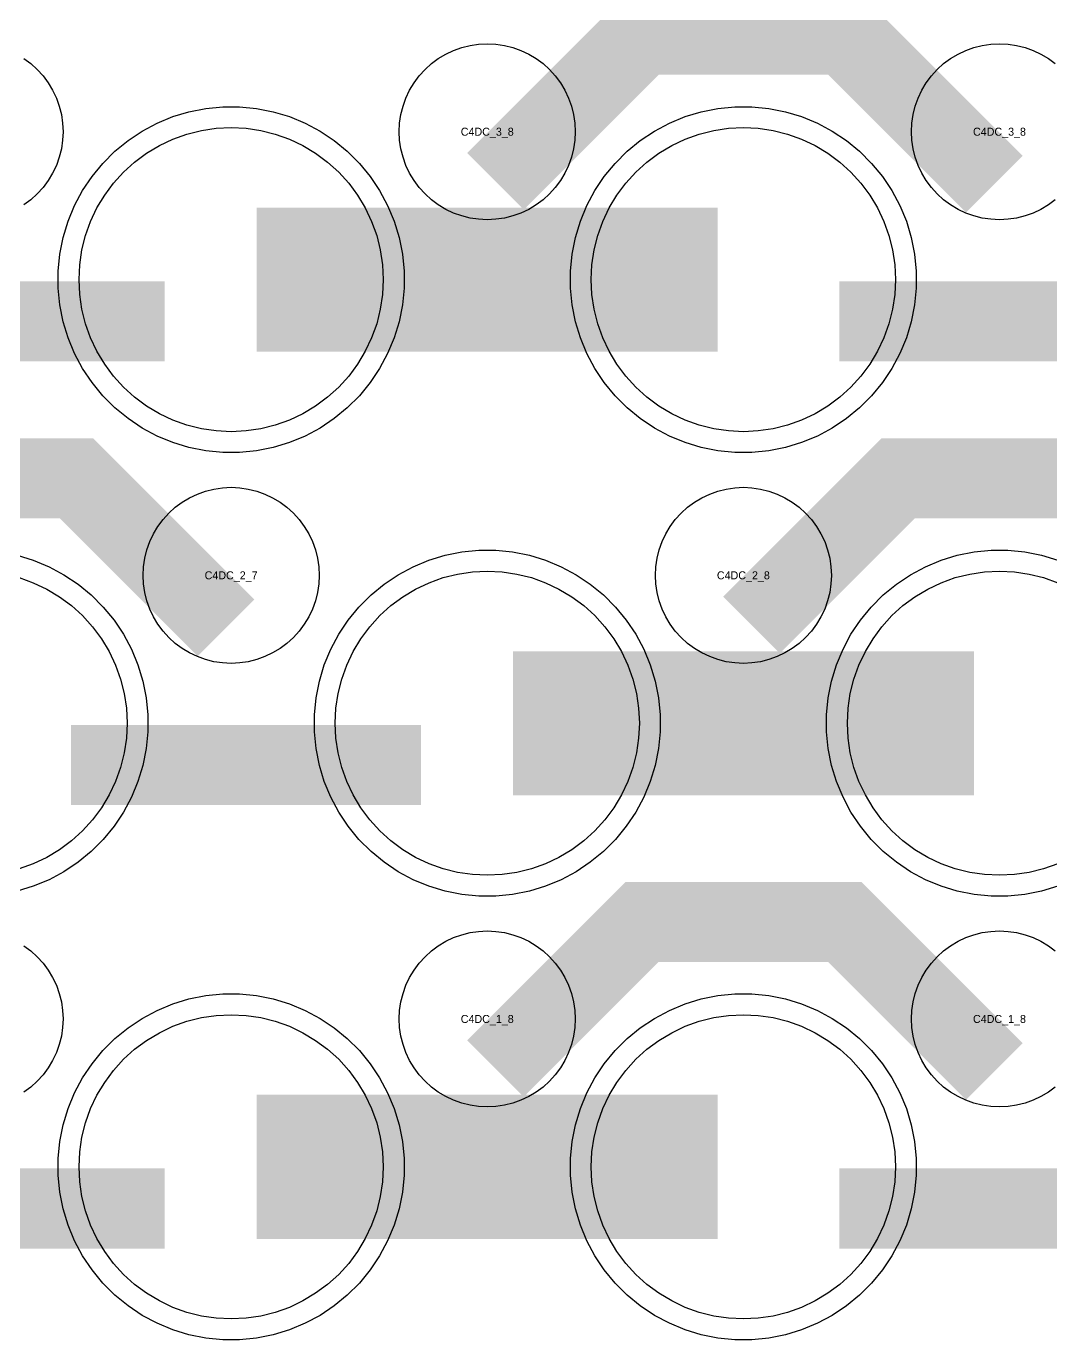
# Model space of a CAD drawing. Extents: x -11880 to 11880, y -14992 to 14992.
# Drawn here: x -9584 to -9264, y -14755 to -14344.7 of the extents above; entities that cross this region are included whole.
import ezdxf
from ezdxf.enums import TextEntityAlignment as Align

# ---------------------------------------------------------------- set-up
doc = ezdxf.new("R2010")
doc.units = 0
doc.header["$MEASUREMENT"] = 0
for name, color, linetype in [('GDS_775_DT_237', 138, 'CONTINUOUS'), ('RDL1_FS', 34, 'CONTINUOUS'), ('RDL_BS', 160, 'CONTINUOUS')]:
    doc.layers.add(name, color=color, linetype=linetype)

msp = doc.modelspace()

# ---------------------------------------------------------------- linework, layer by layer
at = {"layer": 'RDL1_FS', "color": 241, "true_color": 0xf7abae}
for points in [[(-9520, -14471.379), (-9524.657, -14471.15), (-9529.268, -14470.466), (-9533.791, -14469.334), (-9538.181, -14467.762), (-9542.395, -14465.77), (-9546.395, -14463.372), (-9550.14, -14460.594), (-9553.594, -14457.464), (-9556.724, -14454.01), (-9559.502, -14450.265), (-9561.9, -14446.265), (-9563.892, -14442.051), (-9565.464, -14437.661), (-9566.596, -14433.138), (-9567.28, -14428.527), (-9567.509, -14423.87), (-9567.28, -14419.213), (-9566.596, -14414.602), (-9565.464, -14410.079), (-9563.892, -14405.689), (-9561.9, -14401.475), (-9559.502, -14397.475), (-9556.724, -14393.73), (-9553.594, -14390.276), (-9550.14, -14387.146), (-9546.395, -14384.368), (-9542.395, -14381.97), (-9538.181, -14379.978), (-9533.791, -14378.406), (-9529.268, -14377.274), (-9524.657, -14376.59), (-9520, -14376.361), (-9515.343, -14376.59), (-9510.732, -14377.274), (-9506.209, -14378.406), (-9501.819, -14379.978), (-9497.605, -14381.97), (-9493.605, -14384.368), (-9489.86, -14387.146), (-9486.406, -14390.276), (-9483.276, -14393.73), (-9480.498, -14397.475), (-9478.1, -14401.475), (-9476.108, -14405.689), (-9474.536, -14410.079), (-9473.404, -14414.602), (-9472.72, -14419.213), (-9472.491, -14423.87), (-9472.72, -14428.527), (-9473.404, -14433.138), (-9474.536, -14437.661), (-9476.108, -14442.051), (-9478.1, -14446.265), (-9480.498, -14450.265), (-9483.276, -14454.01), (-9486.406, -14457.464), (-9489.86, -14460.594), (-9493.605, -14463.372), (-9497.605, -14465.77), (-9501.819, -14467.762), (-9506.209, -14469.334), (-9510.732, -14470.466), (-9515.343, -14471.15)], [(-9360, -14471.379), (-9364.657, -14471.15), (-9369.268, -14470.466), (-9373.791, -14469.334), (-9378.181, -14467.762), (-9382.395, -14465.77), (-9386.395, -14463.372), (-9390.14, -14460.594), (-9393.594, -14457.464), (-9396.724, -14454.01), (-9399.502, -14450.265), (-9401.9, -14446.265), (-9403.892, -14442.051), (-9405.464, -14437.661), (-9406.596, -14433.138), (-9407.28, -14428.527), (-9407.509, -14423.87), (-9407.28, -14419.213), (-9406.596, -14414.602), (-9405.464, -14410.079), (-9403.892, -14405.689), (-9401.9, -14401.475), (-9399.502, -14397.475), (-9396.724, -14393.73), (-9393.594, -14390.276), (-9390.14, -14387.146), (-9386.395, -14384.368), (-9382.395, -14381.97), (-9378.181, -14379.978), (-9373.791, -14378.406), (-9369.268, -14377.274), (-9364.657, -14376.59), (-9360, -14376.361), (-9355.343, -14376.59), (-9350.732, -14377.274), (-9346.209, -14378.406), (-9341.819, -14379.978), (-9337.605, -14381.97), (-9333.605, -14384.368), (-9329.86, -14387.146), (-9326.406, -14390.276), (-9323.276, -14393.73), (-9320.498, -14397.475), (-9318.1, -14401.475), (-9316.108, -14405.689), (-9314.536, -14410.079), (-9313.404, -14414.602), (-9312.72, -14419.213), (-9312.491, -14423.87), (-9312.72, -14428.527), (-9313.404, -14433.138), (-9314.536, -14437.661), (-9316.108, -14442.051), (-9318.1, -14446.265), (-9320.498, -14450.265), (-9323.276, -14454.01), (-9326.406, -14457.464), (-9329.86, -14460.594), (-9333.605, -14463.372), (-9337.605, -14465.77), (-9341.819, -14467.762), (-9346.209, -14469.334), (-9350.732, -14470.466), (-9355.343, -14471.15)], [(-9440, -14609.944), (-9444.657, -14609.715), (-9449.268, -14609.031), (-9453.791, -14607.899), (-9458.181, -14606.327), (-9462.395, -14604.335), (-9466.395, -14601.937), (-9470.14, -14599.159), (-9473.594, -14596.029), (-9476.724, -14592.575), (-9479.502, -14588.83), (-9481.9, -14584.83), (-9483.892, -14580.616), (-9485.464, -14576.226), (-9486.596, -14571.703), (-9487.28, -14567.092), (-9487.509, -14562.435), (-9487.28, -14557.778), (-9486.596, -14553.167), (-9485.464, -14548.644), (-9483.892, -14544.254), (-9481.9, -14540.04), (-9479.502, -14536.04), (-9476.724, -14532.295), (-9473.594, -14528.841), (-9470.14, -14525.711), (-9466.395, -14522.933), (-9462.395, -14520.535), (-9458.181, -14518.543), (-9453.791, -14516.971), (-9449.268, -14515.839), (-9444.657, -14515.155), (-9440, -14514.926), (-9435.343, -14515.155), (-9430.732, -14515.839), (-9426.209, -14516.971), (-9421.819, -14518.543), (-9417.605, -14520.535), (-9413.605, -14522.933), (-9409.86, -14525.711), (-9406.406, -14528.841), (-9403.276, -14532.295), (-9400.498, -14536.04), (-9398.1, -14540.04), (-9396.108, -14544.254), (-9394.536, -14548.644), (-9393.404, -14553.167), (-9392.72, -14557.778), (-9392.491, -14562.435), (-9392.72, -14567.092), (-9393.404, -14571.703), (-9394.536, -14576.226), (-9396.108, -14580.616), (-9398.1, -14584.83), (-9400.498, -14588.83), (-9403.276, -14592.575), (-9406.406, -14596.029), (-9409.86, -14599.159), (-9413.605, -14601.937), (-9417.605, -14604.335), (-9421.819, -14606.327), (-9426.209, -14607.899), (-9430.732, -14609.031), (-9435.343, -14609.715)]]:
    msp.add_lwpolyline(points, close=True, dxfattribs=at)
for points in [[(-9511.998, -14423.87, 45, 45, 0), (-9439.998, -14423.87, 45, 45, 0)], [(-9439.998, -14423.87, 45, 45, 0), (-9367.998, -14423.87, 45, 45, 0)], [(-9431.998, -14562.435, 45, 45, 0), (-9359.998, -14562.435, 45, 45, 0)], [(-9359.998, -14562.435, 45, 45, 0), (-9287.998, -14562.435, 45, 45, 0)]]:
    msp.add_lwpolyline(points, format="xyseb", dxfattribs=at)
for points in [[(-9586.209, -14516.971), (-9581.819, -14518.543), (-9577.605, -14520.535), (-9573.605, -14522.933), (-9569.86, -14525.711), (-9566.406, -14528.841), (-9563.276, -14532.295), (-9560.498, -14536.04), (-9558.1, -14540.04), (-9556.108, -14544.254), (-9554.536, -14548.644), (-9553.404, -14553.167), (-9552.72, -14557.778), (-9552.491, -14562.435), (-9552.72, -14567.092), (-9553.404, -14571.703), (-9554.536, -14576.226), (-9556.108, -14580.616), (-9558.1, -14584.83), (-9560.498, -14588.83), (-9563.276, -14592.575), (-9566.406, -14596.029), (-9569.86, -14599.159), (-9573.605, -14601.937), (-9577.605, -14604.335), (-9581.819, -14606.327), (-9586.209, -14607.899)], [(-9261.819, -14606.327), (-9266.209, -14607.899), (-9270.732, -14609.031), (-9275.343, -14609.715), (-9280, -14609.944), (-9284.657, -14609.715), (-9289.268, -14609.031), (-9293.791, -14607.899), (-9298.181, -14606.327), (-9302.395, -14604.335), (-9306.395, -14601.937), (-9310.14, -14599.159), (-9313.594, -14596.029), (-9316.724, -14592.575), (-9319.502, -14588.83), (-9321.9, -14584.83), (-9323.892, -14580.616), (-9325.464, -14576.226), (-9326.596, -14571.703), (-9327.28, -14567.092), (-9327.509, -14562.435), (-9327.28, -14557.778), (-9326.596, -14553.167), (-9325.464, -14548.644), (-9323.892, -14544.254), (-9321.9, -14540.04), (-9319.502, -14536.04), (-9316.724, -14532.295), (-9313.594, -14528.841), (-9310.14, -14525.711), (-9306.395, -14522.933), (-9302.395, -14520.535), (-9298.181, -14518.543), (-9293.791, -14516.971), (-9289.268, -14515.839), (-9284.657, -14515.155), (-9280, -14514.926), (-9275.343, -14515.155), (-9270.732, -14515.839), (-9266.209, -14516.971), (-9261.819, -14518.543)]]:
    msp.add_lwpolyline(points, dxfattribs=at)
at = {"layer": 'RDL1_FS'}
for points in [[(-9520, -14748.509), (-9524.657, -14748.28), (-9529.268, -14747.596), (-9533.791, -14746.464), (-9538.181, -14744.892), (-9542.395, -14742.9), (-9546.395, -14740.502), (-9550.14, -14737.724), (-9553.594, -14734.594), (-9556.724, -14731.14), (-9559.502, -14727.395), (-9561.9, -14723.395), (-9563.892, -14719.181), (-9565.464, -14714.791), (-9566.596, -14710.268), (-9567.28, -14705.657), (-9567.509, -14701), (-9567.28, -14696.343), (-9566.596, -14691.732), (-9565.464, -14687.209), (-9563.892, -14682.819), (-9561.9, -14678.605), (-9559.502, -14674.605), (-9556.724, -14670.86), (-9553.594, -14667.406), (-9550.14, -14664.276), (-9546.395, -14661.498), (-9542.395, -14659.1), (-9538.181, -14657.108), (-9533.791, -14655.536), (-9529.268, -14654.404), (-9524.657, -14653.72), (-9520, -14653.491), (-9515.343, -14653.72), (-9510.732, -14654.404), (-9506.209, -14655.536), (-9501.819, -14657.108), (-9497.605, -14659.1), (-9493.605, -14661.498), (-9489.86, -14664.276), (-9486.406, -14667.406), (-9483.276, -14670.86), (-9480.498, -14674.605), (-9478.1, -14678.605), (-9476.108, -14682.819), (-9474.536, -14687.209), (-9473.404, -14691.732), (-9472.72, -14696.343), (-9472.491, -14701), (-9472.72, -14705.657), (-9473.404, -14710.268), (-9474.536, -14714.791), (-9476.108, -14719.181), (-9478.1, -14723.395), (-9480.498, -14727.395), (-9483.276, -14731.14), (-9486.406, -14734.594), (-9489.86, -14737.724), (-9493.605, -14740.502), (-9497.605, -14742.9), (-9501.819, -14744.892), (-9506.209, -14746.464), (-9510.732, -14747.596), (-9515.343, -14748.28)], [(-9360, -14748.509), (-9364.657, -14748.28), (-9369.268, -14747.596), (-9373.791, -14746.464), (-9378.181, -14744.892), (-9382.395, -14742.9), (-9386.395, -14740.502), (-9390.14, -14737.724), (-9393.594, -14734.594), (-9396.724, -14731.14), (-9399.502, -14727.395), (-9401.9, -14723.395), (-9403.892, -14719.181), (-9405.464, -14714.791), (-9406.596, -14710.268), (-9407.28, -14705.657), (-9407.509, -14701), (-9407.28, -14696.343), (-9406.596, -14691.732), (-9405.464, -14687.209), (-9403.892, -14682.819), (-9401.9, -14678.605), (-9399.502, -14674.605), (-9396.724, -14670.86), (-9393.594, -14667.406), (-9390.14, -14664.276), (-9386.395, -14661.498), (-9382.395, -14659.1), (-9378.181, -14657.108), (-9373.791, -14655.536), (-9369.268, -14654.404), (-9364.657, -14653.72), (-9360, -14653.491), (-9355.343, -14653.72), (-9350.732, -14654.404), (-9346.209, -14655.536), (-9341.819, -14657.108), (-9337.605, -14659.1), (-9333.605, -14661.498), (-9329.86, -14664.276), (-9326.406, -14667.406), (-9323.276, -14670.86), (-9320.498, -14674.605), (-9318.1, -14678.605), (-9316.108, -14682.819), (-9314.536, -14687.209), (-9313.404, -14691.732), (-9312.72, -14696.343), (-9312.491, -14701), (-9312.72, -14705.657), (-9313.404, -14710.268), (-9314.536, -14714.791), (-9316.108, -14719.181), (-9318.1, -14723.395), (-9320.498, -14727.395), (-9323.276, -14731.14), (-9326.406, -14734.594), (-9329.86, -14737.724), (-9333.605, -14740.502), (-9337.605, -14742.9), (-9341.819, -14744.892), (-9346.209, -14746.464), (-9350.732, -14747.596), (-9355.343, -14748.28)]]:
    msp.add_lwpolyline(points, close=True, dxfattribs=at)
for points in [[(-9511.998, -14701, 45, 45, 0), (-9439.998, -14701, 45, 45, 0)], [(-9439.998, -14701, 45, 45, 0), (-9367.998, -14701, 45, 45, 0)]]:
    msp.add_lwpolyline(points, format="xyseb", dxfattribs=at)
at = {"layer": 'RDL_BS'}
for points in [[(-9437.438, -14393.184, 25, 25, 0), (-9391.623, -14347.369, 25, 25, 0), (-9358.07, -14347.369, 25, 25, 0)], [(-9281.599, -14394.083, 25, 25, 0), (-9328.313, -14347.369, 25, 25, 0), (-9358.071, -14347.369, 25, 25, 0)], [(-9521.599, -14532.648, 25, 25, 0), (-9568.313, -14485.934, 25, 25, 0), (-9598.071, -14485.934, 25, 25, 0)], [(-9357.438, -14531.749, 25, 25, 0), (-9311.623, -14485.934, 25, 25, 0), (-9278.07, -14485.934, 25, 25, 0)], [(-9201.599, -14532.648, 25, 25, 0), (-9248.313, -14485.934, 25, 25, 0), (-9278.071, -14485.934, 25, 25, 0)], [(-9437.438, -14670.314, 25, 25, 0), (-9391.623, -14624.499, 25, 25, 0), (-9358.07, -14624.499, 25, 25, 0)], [(-9281.599, -14671.213, 25, 25, 0), (-9328.313, -14624.499, 25, 25, 0), (-9358.071, -14624.499, 25, 25, 0)], [(-9649.984, -14714.013, 25, 25, 0), (-9540.719, -14714.013, 25, 25, 0)], [(-9329.984, -14714.013, 25, 25, 0), (-9220.719, -14714.013, 25, 25, 0)]]:
    msp.add_lwpolyline(points, format="xyseb", dxfattribs=at)
for points in [[(-9440, -14405.176), (-9442.693, -14405.044), (-9445.365, -14404.648), (-9447.984, -14403.991), (-9450.519, -14403.084), (-9452.956, -14401.932), (-9455.28, -14400.539), (-9457.443, -14398.936), (-9459.442, -14397.124), (-9461.254, -14395.125), (-9462.857, -14392.962), (-9464.25, -14390.638), (-9465.402, -14388.201), (-9466.309, -14385.666), (-9466.966, -14383.047), (-9467.362, -14380.375), (-9467.494, -14377.682), (-9467.362, -14374.989), (-9466.966, -14372.317), (-9466.309, -14369.698), (-9465.402, -14367.163), (-9464.25, -14364.726), (-9462.857, -14362.402), (-9461.254, -14360.239), (-9459.442, -14358.24), (-9457.443, -14356.428), (-9455.28, -14354.825), (-9452.956, -14353.432), (-9450.519, -14352.28), (-9447.984, -14351.373), (-9445.365, -14350.716), (-9442.693, -14350.32), (-9440, -14350.188), (-9437.307, -14350.32), (-9434.635, -14350.716), (-9432.016, -14351.373), (-9429.481, -14352.28), (-9427.044, -14353.432), (-9424.72, -14354.825), (-9422.557, -14356.428), (-9420.558, -14358.24), (-9418.746, -14360.239), (-9417.143, -14362.402), (-9415.75, -14364.726), (-9414.598, -14367.163), (-9413.691, -14369.698), (-9413.034, -14372.317), (-9412.638, -14374.989), (-9412.506, -14377.682), (-9412.638, -14380.375), (-9413.034, -14383.047), (-9413.691, -14385.666), (-9414.598, -14388.201), (-9415.75, -14390.638), (-9417.143, -14392.962), (-9418.746, -14395.125), (-9420.558, -14397.124), (-9422.557, -14398.936), (-9424.72, -14400.539), (-9427.044, -14401.932), (-9429.481, -14403.084), (-9432.016, -14403.991), (-9434.635, -14404.648), (-9437.307, -14405.044)], [(-9520, -14543.741), (-9522.693, -14543.609), (-9525.365, -14543.213), (-9527.984, -14542.556), (-9530.519, -14541.649), (-9532.956, -14540.497), (-9535.28, -14539.104), (-9537.443, -14537.501), (-9539.442, -14535.689), (-9541.254, -14533.69), (-9542.857, -14531.527), (-9544.25, -14529.203), (-9545.402, -14526.766), (-9546.309, -14524.231), (-9546.966, -14521.612), (-9547.362, -14518.94), (-9547.494, -14516.247), (-9547.362, -14513.554), (-9546.966, -14510.882), (-9546.309, -14508.263), (-9545.402, -14505.728), (-9544.25, -14503.291), (-9542.857, -14500.967), (-9541.254, -14498.804), (-9539.442, -14496.805), (-9537.443, -14494.993), (-9535.28, -14493.39), (-9532.956, -14491.997), (-9530.519, -14490.845), (-9527.984, -14489.938), (-9525.365, -14489.281), (-9522.693, -14488.885), (-9520, -14488.753), (-9517.307, -14488.885), (-9514.635, -14489.281), (-9512.016, -14489.938), (-9509.481, -14490.845), (-9507.044, -14491.997), (-9504.72, -14493.39), (-9502.557, -14494.993), (-9500.558, -14496.805), (-9498.746, -14498.804), (-9497.143, -14500.967), (-9495.75, -14503.291), (-9494.598, -14505.728), (-9493.691, -14508.263), (-9493.034, -14510.882), (-9492.638, -14513.554), (-9492.506, -14516.247), (-9492.638, -14518.94), (-9493.034, -14521.612), (-9493.691, -14524.231), (-9494.598, -14526.766), (-9495.75, -14529.203), (-9497.143, -14531.527), (-9498.746, -14533.69), (-9500.558, -14535.689), (-9502.557, -14537.501), (-9504.72, -14539.104), (-9507.044, -14540.497), (-9509.481, -14541.649), (-9512.016, -14542.556), (-9514.635, -14543.213), (-9517.307, -14543.609)], [(-9360, -14543.741), (-9362.693, -14543.609), (-9365.365, -14543.213), (-9367.984, -14542.556), (-9370.519, -14541.649), (-9372.956, -14540.497), (-9375.28, -14539.104), (-9377.443, -14537.501), (-9379.442, -14535.689), (-9381.254, -14533.69), (-9382.857, -14531.527), (-9384.25, -14529.203), (-9385.402, -14526.766), (-9386.309, -14524.231), (-9386.966, -14521.612), (-9387.362, -14518.94), (-9387.494, -14516.247), (-9387.362, -14513.554), (-9386.966, -14510.882), (-9386.309, -14508.263), (-9385.402, -14505.728), (-9384.25, -14503.291), (-9382.857, -14500.967), (-9381.254, -14498.804), (-9379.442, -14496.805), (-9377.443, -14494.993), (-9375.28, -14493.39), (-9372.956, -14491.997), (-9370.519, -14490.845), (-9367.984, -14489.938), (-9365.365, -14489.281), (-9362.693, -14488.885), (-9360, -14488.753), (-9357.307, -14488.885), (-9354.635, -14489.281), (-9352.016, -14489.938), (-9349.481, -14490.845), (-9347.044, -14491.997), (-9344.72, -14493.39), (-9342.557, -14494.993), (-9340.558, -14496.805), (-9338.746, -14498.804), (-9337.143, -14500.967), (-9335.75, -14503.291), (-9334.598, -14505.728), (-9333.691, -14508.263), (-9333.034, -14510.882), (-9332.638, -14513.554), (-9332.506, -14516.247), (-9332.638, -14518.94), (-9333.034, -14521.612), (-9333.691, -14524.231), (-9334.598, -14526.766), (-9335.75, -14529.203), (-9337.143, -14531.527), (-9338.746, -14533.69), (-9340.558, -14535.689), (-9342.557, -14537.501), (-9344.72, -14539.104), (-9347.044, -14540.497), (-9349.481, -14541.649), (-9352.016, -14542.556), (-9354.635, -14543.213), (-9357.307, -14543.609)], [(-9440, -14682.306), (-9442.693, -14682.174), (-9445.365, -14681.778), (-9447.984, -14681.121), (-9450.519, -14680.214), (-9452.956, -14679.062), (-9455.28, -14677.669), (-9457.443, -14676.066), (-9459.442, -14674.254), (-9461.254, -14672.255), (-9462.857, -14670.092), (-9464.25, -14667.768), (-9465.402, -14665.331), (-9466.309, -14662.796), (-9466.966, -14660.177), (-9467.362, -14657.505), (-9467.494, -14654.812), (-9467.362, -14652.119), (-9466.966, -14649.447), (-9466.309, -14646.828), (-9465.402, -14644.293), (-9464.25, -14641.856), (-9462.857, -14639.532), (-9461.254, -14637.369), (-9459.442, -14635.37), (-9457.443, -14633.558), (-9455.28, -14631.955), (-9452.956, -14630.562), (-9450.519, -14629.41), (-9447.984, -14628.503), (-9445.365, -14627.846), (-9442.693, -14627.45), (-9440, -14627.318), (-9437.307, -14627.45), (-9434.635, -14627.846), (-9432.016, -14628.503), (-9429.481, -14629.41), (-9427.044, -14630.562), (-9424.72, -14631.955), (-9422.557, -14633.558), (-9420.558, -14635.37), (-9418.746, -14637.369), (-9417.143, -14639.532), (-9415.75, -14641.856), (-9414.598, -14644.293), (-9413.691, -14646.828), (-9413.034, -14649.447), (-9412.638, -14652.119), (-9412.506, -14654.812), (-9412.638, -14657.505), (-9413.034, -14660.177), (-9413.691, -14662.796), (-9414.598, -14665.331), (-9415.75, -14667.768), (-9417.143, -14670.092), (-9418.746, -14672.255), (-9420.558, -14674.254), (-9422.557, -14676.066), (-9424.72, -14677.669), (-9427.044, -14679.062), (-9429.481, -14680.214), (-9432.016, -14681.121), (-9434.635, -14681.778), (-9437.307, -14682.174)], [(-9522.644, -14755), (-9527.938, -14754.483), (-9533.165, -14753.437), (-9538.205, -14751.906), (-9543.115, -14749.875), (-9547.777, -14747.383), (-9552.191, -14744.436), (-9556.292, -14741.074), (-9560.074, -14737.292), (-9563.436, -14733.191), (-9566.383, -14728.777), (-9568.875, -14724.115), (-9570.906, -14719.205), (-9572.437, -14714.165), (-9573.483, -14708.938), (-9574, -14703.644), (-9574, -14698.356), (-9573.483, -14693.062), (-9572.437, -14687.835), (-9570.906, -14682.795), (-9568.875, -14677.885), (-9566.383, -14673.223), (-9563.436, -14668.809), (-9560.074, -14664.708), (-9556.292, -14660.926), (-9552.191, -14657.564), (-9547.777, -14654.617), (-9543.115, -14652.125), (-9538.205, -14650.094), (-9533.165, -14648.563), (-9527.938, -14647.517), (-9522.644, -14647), (-9517.356, -14647), (-9512.062, -14647.517), (-9506.835, -14648.563), (-9501.795, -14650.094), (-9496.885, -14652.125), (-9492.223, -14654.617), (-9487.809, -14657.564), (-9483.708, -14660.926), (-9479.926, -14664.708), (-9476.564, -14668.809), (-9473.617, -14673.223), (-9471.125, -14677.885), (-9469.094, -14682.795), (-9467.563, -14687.835), (-9466.517, -14693.062), (-9466, -14698.356), (-9466, -14703.644), (-9466.517, -14708.938), (-9467.563, -14714.165), (-9469.094, -14719.205), (-9471.125, -14724.115), (-9473.617, -14728.777), (-9476.564, -14733.191), (-9479.926, -14737.292), (-9483.708, -14741.074), (-9487.809, -14744.436), (-9492.223, -14747.383), (-9496.885, -14749.875), (-9501.795, -14751.906), (-9506.835, -14753.437), (-9512.062, -14754.483), (-9517.356, -14755)], [(-9362.644, -14755), (-9367.938, -14754.483), (-9373.165, -14753.437), (-9378.205, -14751.906), (-9383.115, -14749.875), (-9387.777, -14747.383), (-9392.191, -14744.436), (-9396.292, -14741.074), (-9400.074, -14737.292), (-9403.436, -14733.191), (-9406.383, -14728.777), (-9408.875, -14724.115), (-9410.906, -14719.205), (-9412.437, -14714.165), (-9413.483, -14708.938), (-9414, -14703.644), (-9414, -14698.356), (-9413.483, -14693.062), (-9412.437, -14687.835), (-9410.906, -14682.795), (-9408.875, -14677.885), (-9406.383, -14673.223), (-9403.436, -14668.809), (-9400.074, -14664.708), (-9396.292, -14660.926), (-9392.191, -14657.564), (-9387.777, -14654.617), (-9383.115, -14652.125), (-9378.205, -14650.094), (-9373.165, -14648.563), (-9367.938, -14647.517), (-9362.644, -14647), (-9357.356, -14647), (-9352.062, -14647.517), (-9346.835, -14648.563), (-9341.795, -14650.094), (-9336.885, -14652.125), (-9332.223, -14654.617), (-9327.809, -14657.564), (-9323.708, -14660.926), (-9319.926, -14664.708), (-9316.564, -14668.809), (-9313.617, -14673.223), (-9311.125, -14677.885), (-9309.094, -14682.795), (-9307.563, -14687.835), (-9306.517, -14693.062), (-9306, -14698.356), (-9306, -14703.644), (-9306.517, -14708.938), (-9307.563, -14714.165), (-9309.094, -14719.205), (-9311.125, -14724.115), (-9313.617, -14728.777), (-9316.564, -14733.191), (-9319.926, -14737.292), (-9323.708, -14741.074), (-9327.809, -14744.436), (-9332.223, -14747.383), (-9336.885, -14749.875), (-9341.795, -14751.906), (-9346.835, -14753.437), (-9352.062, -14754.483), (-9357.356, -14755)]]:
    msp.add_lwpolyline(points, close=True, dxfattribs=at)
for points in [[(-9262.557, -14398.936), (-9264.72, -14400.539), (-9267.044, -14401.932), (-9269.481, -14403.084), (-9272.016, -14403.991), (-9274.635, -14404.648), (-9277.307, -14405.044), (-9280, -14405.176), (-9282.693, -14405.044), (-9285.365, -14404.648), (-9287.984, -14403.991), (-9290.519, -14403.084), (-9292.956, -14401.932), (-9295.28, -14400.539), (-9297.443, -14398.936), (-9299.442, -14397.124), (-9301.254, -14395.125), (-9302.857, -14392.962), (-9304.25, -14390.638), (-9305.402, -14388.201), (-9306.309, -14385.666), (-9306.966, -14383.047), (-9307.362, -14380.375), (-9307.494, -14377.682), (-9307.362, -14374.989), (-9306.966, -14372.317), (-9306.309, -14369.698), (-9305.402, -14367.163), (-9304.25, -14364.726), (-9302.857, -14362.402), (-9301.254, -14360.239), (-9299.442, -14358.24), (-9297.443, -14356.428), (-9295.28, -14354.825), (-9292.956, -14353.432), (-9290.519, -14352.28), (-9287.984, -14351.373), (-9285.365, -14350.716), (-9282.693, -14350.32), (-9280, -14350.188), (-9277.307, -14350.32), (-9274.635, -14350.716), (-9272.016, -14351.373), (-9269.481, -14352.28), (-9267.044, -14353.432), (-9264.72, -14354.825), (-9262.557, -14356.428)], [(-9584.72, -14354.825), (-9582.557, -14356.428), (-9580.558, -14358.24), (-9578.746, -14360.239), (-9577.143, -14362.402), (-9575.75, -14364.726), (-9574.598, -14367.163), (-9573.691, -14369.698), (-9573.034, -14372.317), (-9572.638, -14374.989), (-9572.506, -14377.682), (-9572.638, -14380.375), (-9573.034, -14383.047), (-9573.691, -14385.666), (-9574.598, -14388.201), (-9575.75, -14390.638), (-9577.143, -14392.962), (-9578.746, -14395.125), (-9580.558, -14397.124), (-9582.557, -14398.936), (-9584.72, -14400.539)], [(-9262.557, -14676.066), (-9264.72, -14677.669), (-9267.044, -14679.062), (-9269.481, -14680.214), (-9272.016, -14681.121), (-9274.635, -14681.778), (-9277.307, -14682.174), (-9280, -14682.306), (-9282.693, -14682.174), (-9285.365, -14681.778), (-9287.984, -14681.121), (-9290.519, -14680.214), (-9292.956, -14679.062), (-9295.28, -14677.669), (-9297.443, -14676.066), (-9299.442, -14674.254), (-9301.254, -14672.255), (-9302.857, -14670.092), (-9304.25, -14667.768), (-9305.402, -14665.331), (-9306.309, -14662.796), (-9306.966, -14660.177), (-9307.362, -14657.505), (-9307.494, -14654.812), (-9307.362, -14652.119), (-9306.966, -14649.447), (-9306.309, -14646.828), (-9305.402, -14644.293), (-9304.25, -14641.856), (-9302.857, -14639.532), (-9301.254, -14637.369), (-9299.442, -14635.37), (-9297.443, -14633.558), (-9295.28, -14631.955), (-9292.956, -14630.562), (-9290.519, -14629.41), (-9287.984, -14628.503), (-9285.365, -14627.846), (-9282.693, -14627.45), (-9280, -14627.318), (-9277.307, -14627.45), (-9274.635, -14627.846), (-9272.016, -14628.503), (-9269.481, -14629.41), (-9267.044, -14630.562), (-9264.72, -14631.955), (-9262.557, -14633.558)], [(-9584.72, -14631.955), (-9582.557, -14633.558), (-9580.558, -14635.37), (-9578.746, -14637.369), (-9577.143, -14639.532), (-9575.75, -14641.856), (-9574.598, -14644.293), (-9573.691, -14646.828), (-9573.034, -14649.447), (-9572.638, -14652.119), (-9572.506, -14654.812), (-9572.638, -14657.505), (-9573.034, -14660.177), (-9573.691, -14662.796), (-9574.598, -14665.331), (-9575.75, -14667.768), (-9577.143, -14670.092), (-9578.746, -14672.255), (-9580.558, -14674.254), (-9582.557, -14676.066), (-9584.72, -14677.669)]]:
    msp.add_lwpolyline(points, dxfattribs=at)
at = {"layer": 'RDL_BS', "color": 241, "true_color": 0xf7abae}
for points in [[(-9522.644, -14477.87), (-9527.938, -14477.353), (-9533.165, -14476.307), (-9538.205, -14474.776), (-9543.115, -14472.745), (-9547.777, -14470.253), (-9552.191, -14467.306), (-9556.292, -14463.944), (-9560.074, -14460.162), (-9563.436, -14456.061), (-9566.383, -14451.647), (-9568.875, -14446.985), (-9570.906, -14442.075), (-9572.437, -14437.035), (-9573.483, -14431.808), (-9574, -14426.514), (-9574, -14421.226), (-9573.483, -14415.932), (-9572.437, -14410.705), (-9570.906, -14405.665), (-9568.875, -14400.755), (-9566.383, -14396.093), (-9563.436, -14391.679), (-9560.074, -14387.578), (-9556.292, -14383.796), (-9552.191, -14380.434), (-9547.777, -14377.487), (-9543.115, -14374.995), (-9538.205, -14372.964), (-9533.165, -14371.433), (-9527.938, -14370.387), (-9522.644, -14369.87), (-9517.356, -14369.87), (-9512.062, -14370.387), (-9506.835, -14371.433), (-9501.795, -14372.964), (-9496.885, -14374.995), (-9492.223, -14377.487), (-9487.809, -14380.434), (-9483.708, -14383.796), (-9479.926, -14387.578), (-9476.564, -14391.679), (-9473.617, -14396.093), (-9471.125, -14400.755), (-9469.094, -14405.665), (-9467.563, -14410.705), (-9466.517, -14415.932), (-9466, -14421.226), (-9466, -14426.514), (-9466.517, -14431.808), (-9467.563, -14437.035), (-9469.094, -14442.075), (-9471.125, -14446.985), (-9473.617, -14451.647), (-9476.564, -14456.061), (-9479.926, -14460.162), (-9483.708, -14463.944), (-9487.809, -14467.306), (-9492.223, -14470.253), (-9496.885, -14472.745), (-9501.795, -14474.776), (-9506.835, -14476.307), (-9512.062, -14477.353), (-9517.356, -14477.87)], [(-9362.644, -14477.87), (-9367.938, -14477.353), (-9373.165, -14476.307), (-9378.205, -14474.776), (-9383.115, -14472.745), (-9387.777, -14470.253), (-9392.191, -14467.306), (-9396.292, -14463.944), (-9400.074, -14460.162), (-9403.436, -14456.061), (-9406.383, -14451.647), (-9408.875, -14446.985), (-9410.906, -14442.075), (-9412.437, -14437.035), (-9413.483, -14431.808), (-9414, -14426.514), (-9414, -14421.226), (-9413.483, -14415.932), (-9412.437, -14410.705), (-9410.906, -14405.665), (-9408.875, -14400.755), (-9406.383, -14396.093), (-9403.436, -14391.679), (-9400.074, -14387.578), (-9396.292, -14383.796), (-9392.191, -14380.434), (-9387.777, -14377.487), (-9383.115, -14374.995), (-9378.205, -14372.964), (-9373.165, -14371.433), (-9367.938, -14370.387), (-9362.644, -14369.87), (-9357.356, -14369.87), (-9352.062, -14370.387), (-9346.835, -14371.433), (-9341.795, -14372.964), (-9336.885, -14374.995), (-9332.223, -14377.487), (-9327.809, -14380.434), (-9323.708, -14383.796), (-9319.926, -14387.578), (-9316.564, -14391.679), (-9313.617, -14396.093), (-9311.125, -14400.755), (-9309.094, -14405.665), (-9307.563, -14410.705), (-9306.517, -14415.932), (-9306, -14421.226), (-9306, -14426.514), (-9306.517, -14431.808), (-9307.563, -14437.035), (-9309.094, -14442.075), (-9311.125, -14446.985), (-9313.617, -14451.647), (-9316.564, -14456.061), (-9319.926, -14460.162), (-9323.708, -14463.944), (-9327.809, -14467.306), (-9332.223, -14470.253), (-9336.885, -14472.745), (-9341.795, -14474.776), (-9346.835, -14476.307), (-9352.062, -14477.353), (-9357.356, -14477.87)], [(-9442.644, -14616.435), (-9447.938, -14615.918), (-9453.165, -14614.872), (-9458.205, -14613.341), (-9463.115, -14611.31), (-9467.777, -14608.818), (-9472.191, -14605.871), (-9476.292, -14602.509), (-9480.074, -14598.727), (-9483.436, -14594.626), (-9486.383, -14590.212), (-9488.875, -14585.55), (-9490.906, -14580.64), (-9492.437, -14575.6), (-9493.483, -14570.373), (-9494, -14565.079), (-9494, -14559.791), (-9493.483, -14554.497), (-9492.437, -14549.27), (-9490.906, -14544.23), (-9488.875, -14539.32), (-9486.383, -14534.658), (-9483.436, -14530.244), (-9480.074, -14526.143), (-9476.292, -14522.361), (-9472.191, -14518.999), (-9467.777, -14516.052), (-9463.115, -14513.56), (-9458.205, -14511.529), (-9453.165, -14509.998), (-9447.938, -14508.952), (-9442.644, -14508.435), (-9437.356, -14508.435), (-9432.062, -14508.952), (-9426.835, -14509.998), (-9421.795, -14511.529), (-9416.885, -14513.56), (-9412.223, -14516.052), (-9407.809, -14518.999), (-9403.708, -14522.361), (-9399.926, -14526.143), (-9396.564, -14530.244), (-9393.617, -14534.658), (-9391.125, -14539.32), (-9389.094, -14544.23), (-9387.563, -14549.27), (-9386.517, -14554.497), (-9386, -14559.791), (-9386, -14565.079), (-9386.517, -14570.373), (-9387.563, -14575.6), (-9389.094, -14580.64), (-9391.125, -14585.55), (-9393.617, -14590.212), (-9396.564, -14594.626), (-9399.926, -14598.727), (-9403.708, -14602.509), (-9407.809, -14605.871), (-9412.223, -14608.818), (-9416.885, -14611.31), (-9421.795, -14613.341), (-9426.835, -14614.872), (-9432.062, -14615.918), (-9437.356, -14616.435)]]:
    msp.add_lwpolyline(points, close=True, dxfattribs=at)
for points in [[(-9649.984, -14436.883, 25, 25, 0), (-9540.719, -14436.883, 25, 25, 0)], [(-9329.984, -14436.883, 25, 25, 0), (-9220.719, -14436.883, 25, 25, 0)], [(-9569.984, -14575.448, 25, 25, 0), (-9460.719, -14575.448, 25, 25, 0)]]:
    msp.add_lwpolyline(points, format="xyseb", dxfattribs=at)
for points in [[(-9586.835, -14509.998), (-9581.795, -14511.529), (-9576.885, -14513.56), (-9572.223, -14516.052), (-9567.809, -14518.999), (-9563.708, -14522.361), (-9559.926, -14526.143), (-9556.564, -14530.244), (-9553.617, -14534.658), (-9551.125, -14539.32), (-9549.094, -14544.23), (-9547.563, -14549.27), (-9546.517, -14554.497), (-9546, -14559.791), (-9546, -14565.079), (-9546.517, -14570.373), (-9547.563, -14575.6), (-9549.094, -14580.64), (-9551.125, -14585.55), (-9553.617, -14590.212), (-9556.564, -14594.626), (-9559.926, -14598.727), (-9563.708, -14602.509), (-9567.809, -14605.871), (-9572.223, -14608.818), (-9576.885, -14611.31), (-9581.795, -14613.341), (-9586.835, -14614.872)], [(-9261.795, -14613.341), (-9266.835, -14614.872), (-9272.062, -14615.918), (-9277.356, -14616.435), (-9282.644, -14616.435), (-9287.938, -14615.918), (-9293.165, -14614.872), (-9298.205, -14613.341), (-9303.115, -14611.31), (-9307.777, -14608.818), (-9312.191, -14605.871), (-9316.292, -14602.509), (-9320.074, -14598.727), (-9323.436, -14594.626), (-9326.383, -14590.212), (-9328.875, -14585.55), (-9330.906, -14580.64), (-9332.437, -14575.6), (-9333.483, -14570.373), (-9334, -14565.079), (-9334, -14559.791), (-9333.483, -14554.497), (-9332.437, -14549.27), (-9330.906, -14544.23), (-9328.875, -14539.32), (-9326.383, -14534.658), (-9323.436, -14530.244), (-9320.074, -14526.143), (-9316.292, -14522.361), (-9312.191, -14518.999), (-9307.777, -14516.052), (-9303.115, -14513.56), (-9298.205, -14511.529), (-9293.165, -14509.998), (-9287.938, -14508.952), (-9282.644, -14508.435), (-9277.356, -14508.435), (-9272.062, -14508.952), (-9266.835, -14509.998), (-9261.795, -14511.529)]]:
    msp.add_lwpolyline(points, dxfattribs=at)

# ---------------------------------------------------------------- texts
at = {"layer": 'GDS_775_DT_237'}
for s, p in [('C4DC_3_8', (-9440, -14377.682)), ('C4DC_3_8', (-9440, -14377.682)), ('C4DC_3_8', (-9280, -14377.682)), ('C4DC_3_8', (-9280, -14377.682)), ('C4DC_2_7', (-9520, -14516.247)), ('C4DC_2_7', (-9520, -14516.247)), ('C4DC_2_8', (-9360, -14516.247)), ('C4DC_2_8', (-9360, -14516.247)), ('C4DC_1_8', (-9440, -14654.812)), ('C4DC_1_8', (-9440, -14654.812)), ('C4DC_1_8', (-9280, -14654.812)), ('C4DC_1_8', (-9280, -14654.812))]:
    msp.add_text(s, height=2.5, dxfattribs=at).set_placement(p, align=Align.MIDDLE_CENTER)

doc.saveas('drawing.dxf')
